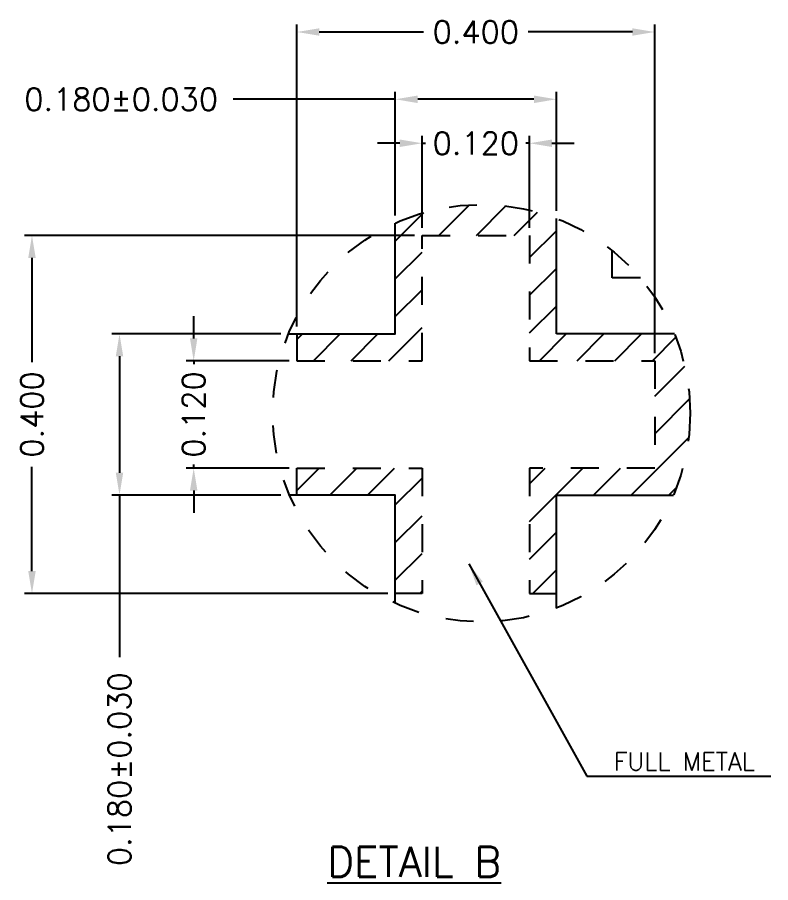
# Model space of a CAD drawing. Header units: millimetres. Extents: x 415.92 to 424.34, y 128.95 to 134.66.
# Drawn here: x 421.645 to 424.339, y 131.163 to 134.257 of the extents above; entities that cross this region are included whole.
import ezdxf

# ---------------------------------------------------------------- set-up
doc = ezdxf.new("R2010")
doc.units = ezdxf.units.MM
doc.header["$LTSCALE"] = 0.5
doc.header["$PDMODE"] = 98
for name, pattern in [('CENTER', [50.8, 31.75, -6.35, 6.35, -6.35]), ('DASHED', [19.05, 12.7, -6.35]), ('HIDDEN', [0.375, 0.25, -0.125])]:
    doc.linetypes.add(name, pattern=pattern)
for name, color, linetype in [('1D', 4, 'Continuous'), ('BTM', 7, 'HIDDEN'), ('HEB', 4, 'Continuous'), ('PKG', 1, 'CENTER')]:
    doc.layers.add(name, color=color, linetype=linetype)
doc.styles.add('SIMPLEX', font='simplex.shx', dxfattribs={"bigfont": 'AllInOneBig.shx'})
doc.dimstyles.new('Standard3', dxfattribs={"dimtxt": 0.08, "dimasz": 0.08, "dimexe": 0.027, "dimexo": 0.027, "dimgap": 0.027, "dimtad": 1, "dimdec": 3, "dimlfac": 1.25, "dimrnd": 0.0005, "dimzin": 1, "dimtxsty": 'SIMPLEX', "dimcen": 0.1905, "dimclrd": 256, "dimclre": 256, "dimclrt": 256, "dimazin": 3, "dimtp": 0.03, "dimtm": 0.05, "dimtfac": 0.8, "dimtdec": 3, "dimtmove": 0, "dimatfit": 3, "dimfxl": 0.05, "dimtzin": 4, "dimlwd": -1, "dimlwe": -1})

# ---------------------------------------------------------------- blocks, each defined once
blk = doc.blocks.new('*D103')
at = {"ltscale": 0.1, "transparency": 16777216}
for p, q in [((423.093, 133.5039), (423.093, 133.8336)), ((423.477, 133.5039), (423.477, 133.8336)), ((423.013, 133.8066), (422.933, 133.8066)), ((423.093, 133.8066), (423.1056, 133.8066)), ((423.477, 133.8066), (423.4644, 133.8066)), ((423.557, 133.8066), (423.637, 133.8066))]:
    blk.add_line(p, q, dxfattribs=at)
for points in [[(423.013, 133.82), (423.013, 133.7933), (423.093, 133.8066)], [(423.557, 133.82), (423.557, 133.7933), (423.477, 133.8066)]]:
    blk.add_solid(points, dxfattribs=at)
at = {"layer": 'Defpoints', "color": 0, "ltscale": 0.1, "transparency": 16777216}
for p in [(423.093, 133.8066), (423.093, 133.4769), (423.477, 133.4769)]:
    blk.add_point(p, dxfattribs=at)
at = {"ltscale": 0.1, "transparency": 16777216, "insert": (423.285, 133.8066), "char_height": 0.08, "attachment_point": 5, "rotation": 360, "style": 'SIMPLEX'}
blk.add_mtext('\\A1;0.120', dxfattribs=at)
blk = doc.blocks.new('*D104')
at = {"ltscale": 0.1, "transparency": 16777216}
for p, q in [((422.997, 133.5483), (422.997, 133.9908)), ((423.573, 133.5651), (423.573, 133.9908)), ((422.997, 133.9638), (422.417, 133.9638)), ((423.493, 133.9638), (423.077, 133.9638))]:
    blk.add_line(p, q, dxfattribs=at)
for points in [[(423.077, 133.9771), (423.077, 133.9504), (422.997, 133.9638)], [(423.493, 133.9771), (423.493, 133.9504), (423.573, 133.9638)]]:
    blk.add_solid(points, dxfattribs=at)
at = {"layer": 'Defpoints', "color": 0, "ltscale": 0.1, "transparency": 16777216}
for p in [(422.997, 133.9638), (423.573, 133.5381), (422.997, 133.5213)]:
    blk.add_point(p, dxfattribs=at)
at = {"ltscale": 0.1, "transparency": 16777216, "insert": (422.0167, 133.9638), "char_height": 0.08, "attachment_point": 5, "rotation": 360, "style": 'SIMPLEX'}
blk.add_mtext('\\A1;0.180%%P0.030', dxfattribs=at)
blk = doc.blocks.new('*D105')
at = {"ltscale": 0.1, "transparency": 16777216}
for p, q in [((422.645, 133.1519), (422.645, 134.2314)), ((423.925, 133.0559), (423.925, 134.2314)), ((422.725, 134.2044), (423.098, 134.2044)), ((423.845, 134.2044), (423.472, 134.2044))]:
    blk.add_line(p, q, dxfattribs=at)
for points in [[(422.725, 134.2177), (422.725, 134.1911), (422.645, 134.2044)], [(423.845, 134.2177), (423.845, 134.1911), (423.925, 134.2044)]]:
    blk.add_solid(points, dxfattribs=at)
at = {"layer": 'Defpoints', "color": 0, "ltscale": 0.1, "transparency": 16777216}
for p in [(422.645, 134.2044), (422.645, 133.1249), (423.925, 133.0289)]:
    blk.add_point(p, dxfattribs=at)
at = {"ltscale": 0.1, "transparency": 16777216, "insert": (423.285, 134.2044), "char_height": 0.08, "attachment_point": 5, "rotation": 360, "style": 'SIMPLEX'}
blk.add_mtext('\\A1;0.400', dxfattribs=at)
blk = doc.blocks.new('*D106')
at = {"ltscale": 0.1, "transparency": 16777216}
for p, q in [((423.066, 133.4769), (421.6707, 133.4769)), ((421.6977, 133.3969), (421.6977, 133.0239)), ((421.6977, 132.2769), (421.6977, 132.6499)), ((422.97, 132.1969), (421.6707, 132.1969))]:
    blk.add_line(p, q, dxfattribs=at)
for points in [[(421.6844, 133.3969), (421.7111, 133.3969), (421.6977, 133.4769)], [(421.6844, 132.2769), (421.7111, 132.2769), (421.6977, 132.1969)]]:
    blk.add_solid(points, dxfattribs=at)
at = {"layer": 'Defpoints', "color": 0, "ltscale": 0.1, "transparency": 16777216}
for p in [(423.093, 133.4769), (421.6977, 132.1969), (422.997, 132.1969)]:
    blk.add_point(p, dxfattribs=at)
at = {"ltscale": 0.1, "transparency": 16777216, "insert": (421.6977, 132.8369), "char_height": 0.08, "attachment_point": 5, "rotation": 90, "style": 'SIMPLEX'}
blk.add_mtext('\\A1;0.400', dxfattribs=at)
blk = doc.blocks.new('*D107')
at = {"ltscale": 0.1, "transparency": 16777216}
for p, q in [((422.5875, 133.1249), (421.9837, 133.1249)), ((422.0107, 133.0449), (422.0107, 132.6289)), ((422.5875, 132.5489), (421.9837, 132.5489)), ((422.0107, 132.5489), (422.0107, 131.9689))]:
    blk.add_line(p, q, dxfattribs=at)
for points in [[(421.9974, 133.0449), (422.024, 133.0449), (422.0107, 133.1249)], [(421.9974, 132.6289), (422.024, 132.6289), (422.0107, 132.5489)]]:
    blk.add_solid(points, dxfattribs=at)
at = {"layer": 'Defpoints', "color": 0, "ltscale": 0.1, "transparency": 16777216}
for p in [(422.6145, 133.1249), (422.0107, 132.5489), (422.6145, 132.5489)]:
    blk.add_point(p, dxfattribs=at)
at = {"ltscale": 0.1, "transparency": 16777216, "insert": (422.0107, 131.5686), "char_height": 0.08, "attachment_point": 5, "rotation": 90, "style": 'SIMPLEX'}
blk.add_mtext('\\A1;0.180%%P0.030', dxfattribs=at)
blk = doc.blocks.new('*D108')
at = {"ltscale": 0.1, "transparency": 16777216}
for p, q in [((422.276, 133.1089), (422.276, 133.1889)), ((422.618, 133.0289), (422.249, 133.0289)), ((422.276, 133.0289), (422.276, 133.0163)), ((422.618, 132.6449), (422.249, 132.6449)), ((422.276, 132.6449), (422.276, 132.6576)), ((422.276, 132.5649), (422.276, 132.4849))]:
    blk.add_line(p, q, dxfattribs=at)
for points in [[(422.2626, 133.1089), (422.2893, 133.1089), (422.276, 133.0289)], [(422.2626, 132.5649), (422.2893, 132.5649), (422.276, 132.6449)]]:
    blk.add_solid(points, dxfattribs=at)
at = {"layer": 'Defpoints', "color": 0, "ltscale": 0.1, "transparency": 16777216}
for p in [(422.645, 133.0289), (422.276, 132.6449), (422.645, 132.6449)]:
    blk.add_point(p, dxfattribs=at)
at = {"ltscale": 0.1, "transparency": 16777216, "insert": (422.276, 132.8369), "char_height": 0.08, "attachment_point": 5, "rotation": 90, "style": 'SIMPLEX'}
blk.add_mtext('\\A1;0.120', dxfattribs=at)

msp = doc.modelspace()

# ---------------------------------------------------------------- hatches: boundary and pattern name
at = {"layer": 'HEB', "ltscale": 0.1}
h = msp.add_hatch(dxfattribs=at)
h.set_pattern_fill('ANSI31', color=256, scale=0.03)
h.set_pattern_definition([(45, (407.17717, 141.47919), (-0.0673519, 0.0673519), [])])
h.paths.add_polyline_path([(423.99546, 133.12495), (423.57303, 133.12495), (423.57303, 133.53805, 0.2007891), (422.99703, 133.52134), (422.99703, 133.12495), (422.64503, 133.12495), (422.64503, 133.02895), (423.09303, 133.02895), (423.09303, 133.47695), (423.47703, 133.47695), (423.47703, 133.02895), (423.92503, 133.02895), (423.92503, 132.64495), (423.47703, 132.64495), (423.47703, 132.19695), (423.57303, 132.19695), (423.57303, 132.54895), (423.9917, 132.54895, 0.1010066), (424.0514, 132.84144, 0.0977146)])
h.paths.add_polyline_path([(423.09303, 132.64495), (422.64503, 132.64495), (422.64503, 132.54895), (422.99703, 132.54895), (422.99703, 132.19695), (423.09303, 132.19695)])

# ---------------------------------------------------------------- linework, layer by layer
at = {"ltscale": 0.1}
for p, q in [((423.57303, 133.12495), (423.57303, 133.53805)), ((423.99546, 133.12495), (423.57303, 133.12495))]:
    msp.add_line(p, q, dxfattribs=at)
for points in [[(422.61454, 133.12495), (422.99703, 133.12495), (422.99703, 133.52134)], [(422.99703, 132.16154), (422.99703, 132.54895), (422.6183, 132.54895)], [(423.57303, 132.14482), (423.57303, 132.54895), (423.9917, 132.54895)]]:
    msp.add_lwpolyline(points, dxfattribs=at)
at = {"layer": '1D', "linetype": 'DASHED', "ltscale": 0.01}
msp.add_circle((423.305, 132.84144), 0.7464, dxfattribs=at)
at = {"layer": 'BTM', "ltscale": 0.5}
for points in [[(422.64503, 133.12495), (422.64503, 133.02895), (423.09303, 133.02895), (423.09303, 133.47695), (423.47703, 133.47695), (423.47703, 133.02895), (423.92503, 133.02895), (423.92503, 132.64495), (423.47703, 132.64495), (423.47703, 132.19695), (423.57303, 132.19695)], [(422.64503, 132.54895), (422.64503, 132.64495), (423.09303, 132.64495), (423.09303, 132.19695), (422.99703, 132.19695)]]:
    msp.add_lwpolyline(points, dxfattribs=at)
at = {"layer": 'PKG', "ltscale": 0.01}
msp.add_lwpolyline([(423.87362, 133.32495), (423.77303, 133.32495), (423.77303, 133.42287)], dxfattribs=at)

# ---------------------------------------------------------------- texts
at = {"layer": '1D', "ltscale": 0.1, "insert": (423.77798, 131.62852), "char_height": 0.064, "width": 0.6255286, "attachment_point": 1, "style": 'SIMPLEX'}
msp.add_mtext('FULL METAL', dxfattribs=at)
at = {"layer": '1D', "color": 0, "ltscale": 0.1, "insert": (422.7538, 131.29098), "char_height": 0.1066667, "width": 0.9951107, "attachment_point": 1, "style": 'SIMPLEX'}
msp.add_mtext('{\\LDETAIL B}', dxfattribs=at)

# ---------------------------------------------------------------- dimensions: what is measured, and where the dimension line sits
at = {"ltscale": 0.1}
for base, p1, p2, angle, text, picture, middle in [((422.64503, 134.20441), (423.92503, 133.02895), (422.64503, 133.12495), 360, '0.400', '*D105', (423.28503, 134.20441)), ((422.99703, 133.96376), (423.57303, 133.53805), (422.99703, 133.52134), 360, '0.180%%P0.030', '*D104', (422.01669, 133.96376)), ((423.09303, 133.80662), (423.47703, 133.47695), (423.09303, 133.47695), 360, '0.120', '*D103', (423.28503, 133.80662)), ((422.01071, 132.54895), (422.61454, 133.12495), (422.61454, 132.54895), 90, '0.180%%P0.030', '*D107', (422.01071, 131.56861))]:
    dim = msp.add_linear_dim(base=base, p1=p1, p2=p2, angle=angle, text=text, dimstyle='Standard3', dxfattribs=at)
    dim.commit()
    dim.dimension.update_dxf_attribs({"geometry": picture, "text_midpoint": middle, "dimtype": 160})
for base, p1, p2, text, picture, middle in [((421.69774, 132.19695), (423.09303, 133.47695), (422.99703, 132.19695), '0.400', '*D106', (421.69774, 132.83695)), ((422.27596, 132.64495), (422.64503, 133.02895), (422.64503, 132.64495), '0.120', '*D108', (422.27596, 132.83695))]:
    dim = msp.add_linear_dim(base=base, p1=p1, p2=p2, angle=90, text=text, dimstyle='Standard3', dxfattribs=at)
    dim.commit()
    dim.dimension.update_dxf_attribs({"geometry": picture, "text_midpoint": middle})

# ---------------------------------------------------------------- leaders
at = {"layer": '1D', "ltscale": 0.1}
msp.add_leader([(423.25979, 132.30254), (423.68233, 131.54357), (424.33947, 131.54357)], dimstyle='Standard3', override={"dimgap": 0.027, "dimtad": 0}, dxfattribs=at)

doc.saveas('drawing.dxf')
